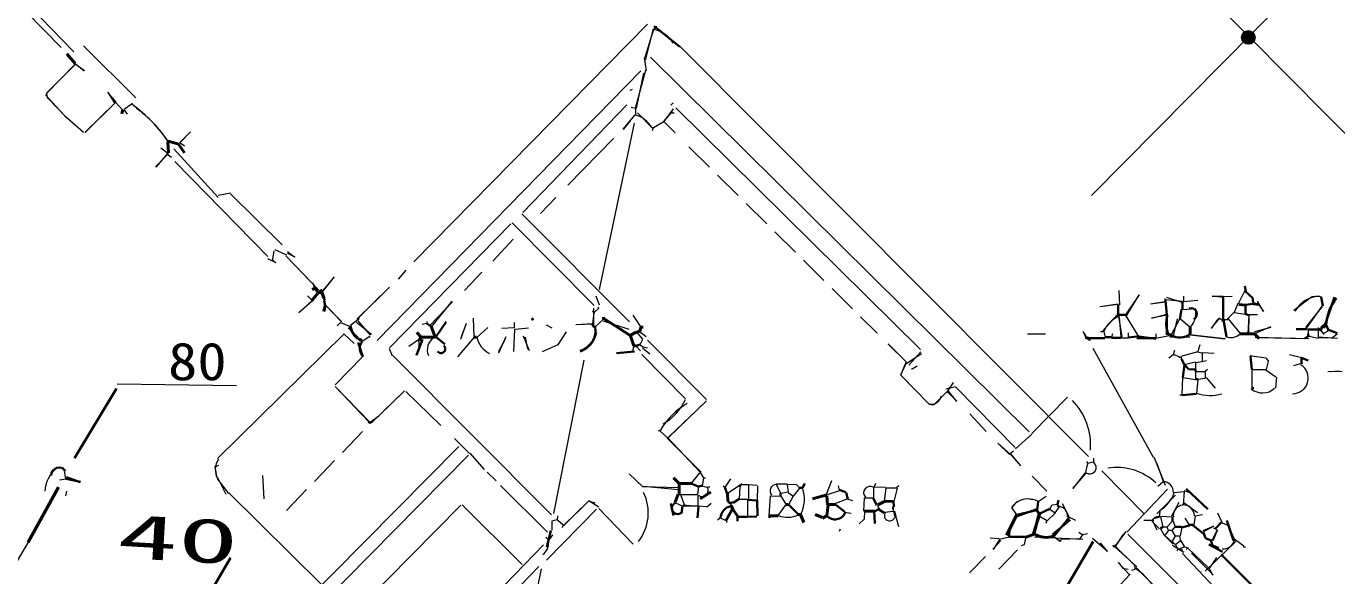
# Model space of a CAD drawing. Header units: millimetres. Extents: x 65038 to 140949, y 40232 to 87783.
# Drawn here: x 94119 to 114217, y 63487 to 71918 of the extents above; entities that cross this region are included whole.
import ezdxf

# ---------------------------------------------------------------- set-up
doc = ezdxf.new("R2010")
doc.units = ezdxf.units.MM
doc.linetypes.add('DASHED', pattern=[617.859838, 445.211271, -172.648568])
for name, color, linetype, lineweight in [('A_DASHED', 8, 'DASHED', 18), ('A_MED', 9, 'CONTINUOUS', 20), ('A_THIN', 8, 'CONTINUOUS', 15), ('AXIS', 1, 'CONTINUOUS', 15), ('CHECK', 2, 'CONTINUOUS', 35), ('DIM', 3, 'CONTINUOUS', 15), ('P_LEADER', 140, 'CONTINUOUS', 20), ('P_NOMARK', 6, 'CONTINUOUS', 35), ('P_R', 5, 'CONTINUOUS', 40), ('P_R_MARK', 5, 'CONTINUOUS', 25), ('P_SIZE', 140, 'CONTINUOUS', 13), ('SYM', 4, 'CONTINUOUS', 25), ('TEXT_SHAPE', 7, 'CONTINUOUS', 30)]:
    doc.layers.add(name, color=color, linetype=linetype, lineweight=lineweight)
doc.styles.add('JP', font='msgothic.ttc')

msp = doc.modelspace()

# ---------------------------------------------------------------- hatches: boundary and pattern name
at = {"layer": 'DIM'}
h = msp.add_hatch(color=7, dxfattribs=at)
h.dxf.hatch_style = 1
edge = h.paths.add_edge_path()
edge.add_arc((112861, 71745), 105, 0, 360)

# ---------------------------------------------------------------- linework, layer by layer
at = {"layer": 'A_DASHED', "lineweight": 15}
for p, q in [((104280, 70067), (107167, 67211)), ((99278, 65698), (98099, 64478))]:
    msp.add_line(p, q, dxfattribs=at)
at = {"layer": 'A_MED', "lineweight": 20}
for p, q in [((103649, 71951), (100065, 68305)), ((103733, 71878), (103611, 71394)), ((103755, 71915), (103755, 71864)), ((94997, 71618), (95798, 70820)), ((110408, 65318), (104149, 71608)), ((103584, 71199), (103471, 70658)), ((94430, 70878), (94446, 70810)), ((95491, 70750), (95598, 70637)), ((95020, 70286), (95483, 70742)), ((95615, 70638), (95667, 70570)), ((103461, 70655), (103461, 70553)), ((94742, 70516), (94998, 70290)), ((94742, 70516), (94998, 70290)), ((103440, 70430), (102907, 67880)), ((97064, 69290), (96381, 70036)), ((97064, 69326), (97253, 69361)), ((97253, 69344), (98046, 68565)), ((97919, 68474), (97895, 68342)), ((98114, 68406), (97936, 68487)), ((98101, 68396), (98602, 67874)), ((99942, 68173), (99821, 68038)), ((98840, 68071), (98635, 67819)), ((98670, 67762), (98690, 67713)), ((98679, 67767), (98705, 67718)), ((99692, 67912), (99191, 67423)), ((99692, 67912), (99228, 67458)), ((110877, 67862), (110884, 67638)), ((110877, 67862), (110887, 67642)), ((111189, 67795), (110972, 67486)), ((111184, 67798), (110987, 67477)), ((111579, 67743), (111579, 67709)), ((111607, 67759), (111855, 67680)), ((111868, 67777), (111867, 67692)), ((112308, 67781), (112478, 67763)), ((112308, 67777), (112477, 67777)), ((112613, 67773), (112477, 67767)), ((112800, 67853), (112707, 67661)), ((113557, 67560), (113831, 67768)), ((113833, 67774), (113968, 67771)), ((113968, 67775), (114006, 67628)), ((98713, 67635), (98954, 67384)), ((98715, 67633), (98956, 67390)), ((111593, 67686), (111359, 67654)), ((111582, 67691), (111360, 67652)), ((111598, 67726), (111851, 67702)), ((111850, 67573), (112058, 67588)), ((112699, 67664), (112641, 67524)), ((112996, 67699), (113089, 67541)), ((113023, 67643), (113091, 67542)), ((113994, 67620), (113739, 67297)), ((113990, 67623), (113751, 67291)), ((98941, 67373), (99089, 67310)), ((99205, 67414), (99090, 67324)), ((99227, 67457), (99209, 67406)), ((110869, 67471), (110923, 67152)), ((110879, 67455), (110906, 67148)), ((110972, 67490), (111164, 67171)), ((110974, 67491), (111164, 67171)), ((111605, 67497), (111375, 67434)), ((111612, 67487), (111375, 67437)), ((111804, 67425), (111679, 67181)), ((111769, 67430), (111707, 67170)), ((111822, 67427), (111968, 67302)), ((112476, 67420), (112544, 67420)), ((112486, 67387), (112515, 67148)), ((112646, 67524), (112814, 67501)), ((112870, 67487), (112852, 67198)), ((112866, 67496), (112864, 67202)), ((112866, 67493), (113001, 67497)), ((98995, 67197), (97055, 65286)), ((99057, 67289), (99261, 67082)), ((99380, 67151), (99264, 67078)), ((99377, 67164), (99394, 67147)), ((110324, 67233), (110399, 67111)), ((110326, 67234), (110365, 67149)), ((110662, 67136), (110425, 67128)), ((110899, 67136), (111018, 67136)), ((111018, 67216), (111018, 67148)), ((111647, 67167), (111441, 67129)), ((111965, 67185), (112505, 67124)), ((111966, 67190), (112506, 67128)), ((113205, 67297), (112957, 67228)), ((113202, 67304), (112963, 67206)), ((112965, 67146), (113791, 67128)), ((113034, 67143), (113728, 67128)), ((113779, 67266), (113779, 67198)), ((113812, 67160), (113932, 67131)), ((113932, 67294), (113931, 67134)), ((114134, 67135), (113931, 67132)), ((114226, 67125), (113932, 67146)), ((114221, 67196), (114138, 67126)), ((103646, 67103), (104553, 66189)), ((107336, 67041), (107620, 66766)), ((110474, 66980), (111402, 65308)), ((99272, 66843), (98855, 66415)), ((99272, 66843), (98855, 66415)), ((102671, 66794), (102204, 64442)), ((103562, 66880), (104228, 66203)), ((107841, 66924), (107652, 66719)), ((99412, 65835), (99922, 66324)), ((108222, 66356), (108369, 66393)), ((108373, 66383), (109287, 65455)), ((99397, 65849), (99528, 65941)), ((108589, 65972), (108839, 65699)), ((109540, 65661), (109288, 65435)), ((109210, 65361), (109369, 65176)), ((111411, 65312), (111583, 64875)), ((111459, 65210), (111553, 64936)), ((97053, 64971), (97219, 64751)), ((109544, 65013), (109773, 64785)), ((110615, 65097), (111266, 64430)), ((97227, 64760), (98647, 63356)), ((110999, 64157), (111622, 64818)), ((111744, 64722), (111460, 64439)), ((111872, 64775), (111719, 64761)), ((111875, 64781), (111862, 64577)), ((111876, 64794), (111991, 64752)), ((111987, 64745), (112241, 64507)), ((109229, 64537), (109306, 64421)), ((109310, 64621), (109236, 64547)), ((109849, 64570), (109815, 64513)), ((109939, 64580), (109854, 64570)), ((110007, 64595), (110110, 64399)), ((111794, 64609), (111681, 64400)), ((111875, 64608), (112080, 64457)), ((109651, 64408), (109768, 64338)), ((110094, 64397), (110210, 64340)), ((111259, 64339), (111410, 64339)), ((111382, 64327), (111500, 64207)), ((111386, 64343), (111456, 64193)), ((111505, 64476), (111494, 64391)), ((111515, 64402), (111700, 64389)), ((111516, 64391), (111548, 64237)), ((111706, 64325), (111740, 64240)), ((112043, 64407), (112027, 64270)), ((112158, 64420), (112039, 64403)), ((112388, 64455), (112452, 64308)), ((110317, 64113), (110266, 64045)), ((110944, 64130), (110831, 63950)), ((111507, 64217), (111570, 64112)), ((111547, 64237), (111615, 64237)), ((111613, 64236), (111633, 64187)), ((111631, 64186), (111699, 64186)), ((111690, 64180), (111741, 64096)), ((111732, 64238), (111695, 64189)), ((111842, 64236), (111814, 64098)), ((112332, 64248), (112163, 64178)), ((112317, 64238), (112168, 64162)), ((112377, 64177), (112302, 64027)), ((112388, 64191), (112317, 64022)), ((112446, 64307), (112560, 64259)), ((112552, 64251), (112653, 64036)), ((109063, 64028), (108941, 63894)), ((109192, 64082), (109040, 64046)), ((109581, 64085), (110322, 64048)), ((109885, 64083), (109953, 64032)), ((110259, 64052), (109987, 64045)), ((110471, 64064), (110700, 63865)), ((110825, 63938), (111110, 63653)), ((111574, 64107), (111706, 63974)), ((111700, 63956), (111870, 63847)), ((111750, 64101), (111800, 64101)), ((111803, 64101), (111820, 64016)), ((111827, 64022), (111877, 63936)), ((111868, 63934), (111936, 63918)), ((112669, 64014), (112200, 63559)), ((111850, 63831), (112774, 62851)), ((111933, 63912), (112244, 63612)), ((112322, 63503), (111987, 63834)), ((112374, 63766), (112269, 63615)), ((101476, 61006), (102022, 63592)), ((111122, 63586), (111071, 63570))]:
    msp.add_line(p, q, dxfattribs=at)
for centre, radius, start, end in [((103657, 71418), 455, 32.1103, 77.6089), ((113991, 67290), 490, 94.7211, 148.3315), ((111734, 67519), 323, 316.8271, 9.3733), ((111014, 67090), 398, 112.0481, 158.7871), ((107988, 66291), 174, 261.7553, 345.8735), ((97308, 65115), 290, 146.4032, 209.4924), ((111236, 64930), 515, 300.8845, 341.0454), ((109467, 64404), 262, 72.1592, 154.5551), ((109487, 64346), 320, 62.501, 122.6601), ((109958, 64416), 130, 349.1441, 90.987), ((111873, 64410), 163, 96.7449, 186.518), ((111861, 64400), 174, 2.2902, 92.5864)]:
    msp.add_arc(centre, radius, start, end, dxfattribs=at)
at = {"layer": 'A_THIN', "lineweight": 15}
for p, q in [((94176, 72219), (94852, 71526)), ((94124, 72133), (94653, 71589)), ((103741, 71868), (103604, 71437)), ((103755, 71915), (103789, 71915)), ((103595, 71437), (103627, 71234)), ((103691, 71441), (109500, 65697)), ((94870, 71331), (94427, 70885)), ((94866, 71332), (94428, 70884)), ((94863, 71344), (95011, 71236)), ((94870, 71346), (95010, 71234)), ((103544, 71234), (99501, 67097)), ((103617, 71237), (103459, 70656)), ((103410, 70947), (103377, 70929)), ((94416, 70863), (94738, 70511)), ((94453, 70813), (94741, 70514)), ((95368, 70900), (95494, 70752)), ((95370, 70904), (95475, 70737)), ((95021, 70286), (95481, 70744)), ((95751, 70730), (95619, 70639)), ((101737, 69058), (103332, 70713)), ((103453, 70560), (103269, 70336)), ((103394, 70676), (103462, 70659)), ((103495, 70587), (103725, 70355)), ((104011, 70595), (103892, 70458)), ((104038, 70650), (103895, 70455)), ((104038, 70740), (104004, 70706)), ((104020, 70621), (104020, 70587)), ((104020, 70587), (104054, 70587)), ((104081, 70666), (107835, 66959)), ((103379, 70468), (103272, 70333)), ((103734, 70365), (103718, 70314)), ((103899, 70453), (103737, 70356)), ((103901, 70451), (104069, 70281)), ((103901, 70451), (104069, 70281)), ((96637, 70296), (96475, 70127)), ((96638, 70295), (96476, 70134)), ((102424, 69480), (103132, 70201)), ((96285, 69950), (96102, 69759)), ((96285, 69966), (96105, 69756)), ((96186, 70054), (96289, 69971)), ((96293, 69976), (96293, 69942)), ((96295, 69946), (96345, 69910)), ((96480, 70130), (96548, 70080)), ((96396, 69843), (97822, 68383)), ((102241, 69289), (102006, 69047)), ((103371, 67385), (101722, 69038)), ((99691, 66985), (101549, 68888)), ((101573, 68899), (102828, 67633)), ((101587, 68650), (101275, 68314)), ((97819, 68352), (97946, 68292)), ((97891, 68338), (97943, 68289)), ((98102, 68397), (98501, 67983)), ((98133, 68461), (98132, 68427)), ((98136, 68433), (98237, 68382)), ((98143, 68445), (98235, 68378)), ((101104, 68146), (100839, 67865)), ((98507, 67986), (98541, 67901)), ((98840, 68071), (98649, 67836)), ((98434, 67780), (98502, 67712)), ((98507, 67706), (98301, 67522)), ((98503, 67710), (98302, 67520)), ((110865, 67654), (110581, 67611)), ((110867, 67647), (110581, 67613)), ((112087, 67712), (111859, 67688)), ((112087, 67712), (111867, 67689)), ((98939, 67373), (98889, 67321)), ((99186, 67379), (99413, 67196)), ((99204, 67399), (99394, 67180)), ((112418, 67446), (112290, 67283)), ((112390, 67420), (112292, 67281)), ((112442, 67425), (112391, 67425)), ((112442, 67420), (112476, 67420)), ((112554, 67428), (112734, 67202)), ((98991, 67201), (99146, 67052)), ((109476, 67197), (109748, 67200)), ((110595, 67233), (110645, 67233)), ((110644, 67232), (110664, 67148)), ((110777, 67200), (110760, 67149)), ((111441, 67199), (111441, 67130)), ((113779, 67164), (113813, 67164)), ((113932, 67266), (113931, 67130)), ((114019, 67210), (114086, 67245)), ((99685, 66976), (99729, 66859)), ((107338, 67043), (107617, 66763)), ((99740, 66866), (102173, 64420)), ((107621, 66752), (107527, 66572)), ((107607, 66759), (107529, 66558)), ((107849, 66893), (107622, 66741)), ((107529, 66568), (107962, 66125)), ((107543, 66553), (107962, 66125)), ((107781, 66705), (107697, 66653)), ((98857, 66390), (99382, 65848)), ((98858, 66391), (99379, 65844)), ((99526, 65943), (99922, 66325)), ((108334, 66453), (108234, 66299)), ((99941, 66316), (100479, 65792)), ((99941, 66316), (100479, 65792)), ((108036, 66112), (108231, 66302)), ((108245, 66307), (108391, 66165)), ((108259, 66320), (108386, 66160)), ((109541, 65668), (110086, 66228)), ((107963, 66122), (108031, 66110)), ((100685, 65592), (100916, 65365)), ((109017, 65521), (109206, 65352)), ((109020, 65523), (109196, 65347)), ((97827, 62516), (100756, 65471)), ((97908, 62304), (100904, 65339)), ((100922, 65368), (101142, 65116)), ((109210, 65357), (109369, 65176)), ((109262, 65399), (109213, 65363)), ((97011, 65158), (97040, 64989)), ((97014, 65174), (97031, 65157)), ((97066, 65179), (97033, 65161)), ((110396, 65208), (110359, 65056)), ((110380, 65240), (110398, 65207)), ((110483, 65228), (110399, 65210)), ((110484, 65293), (110484, 65224)), ((97053, 64994), (97179, 64740)), ((97741, 65025), (97761, 64665)), ((101187, 65077), (101326, 64944)), ((110365, 65054), (110166, 64828)), ((110355, 65062), (110169, 64826)), ((111555, 64929), (111472, 64858)), ((101390, 64874), (102115, 64157)), ((98037, 61787), (100785, 64569)), ((100807, 64578), (101723, 63660)), ((102738, 64627), (102360, 64261)), ((102737, 64628), (102363, 64258)), ((102843, 64600), (102743, 64634)), ((102901, 64539), (102749, 64639)), ((102898, 64521), (103426, 63974)), ((109760, 64704), (109640, 64621)), ((109958, 64543), (109894, 64454)), ((102867, 64507), (102099, 63726)), ((102264, 64344), (102179, 64327)), ((102180, 64324), (102179, 64188)), ((102265, 64409), (102264, 64341)), ((102268, 64345), (102350, 64275)), ((109772, 64339), (109756, 64287)), ((109899, 64447), (109778, 64330)), ((109819, 64508), (109887, 64458)), ((111344, 64339), (111395, 64339)), ((111425, 64378), (111391, 64344)), ((111696, 64326), (111615, 64237)), ((111886, 64373), (111951, 64269)), ((102188, 64113), (102140, 64043)), ((102352, 64272), (102336, 64221)), ((110262, 64156), (110311, 64120)), ((110396, 64130), (110310, 64115)), ((110981, 64165), (110824, 63952)), ((112413, 62731), (111013, 64126)), ((111639, 64181), (111587, 64113)), ((112326, 64220), (112360, 64220)), ((112360, 64220), (112360, 64186)), ((94151, 64005), (92926, 61947)), ((99566, 61402), (102050, 63960)), ((102090, 64082), (102123, 64048)), ((108904, 64071), (109040, 64059)), ((109047, 64045), (108947, 63891)), ((109424, 63962), (109378, 63945)), ((109449, 64084), (109423, 63965)), ((109954, 64033), (109988, 64033)), ((109954, 64022), (109988, 64022)), ((110588, 63991), (110695, 63860)), ((110816, 63932), (111150, 63622)), ((111573, 64110), (111689, 64006)), ((111694, 64012), (111745, 63961)), ((111746, 64103), (111695, 64018)), ((111744, 63962), (111779, 63895)), ((111815, 64019), (111748, 63967)), ((111870, 63924), (111785, 63890)), ((112657, 64046), (112794, 63946)), ((112782, 63930), (112816, 63930)), ((108831, 63782), (108587, 63532)), ((109323, 63883), (109037, 63591)), ((111781, 63898), (111763, 63864)), ((99706, 61283), (101979, 63631)), ((111047, 63511), (110394, 62818)), ((110864, 63690), (111046, 63499)), ((110868, 63693), (110933, 63607)), ((110933, 63602), (111018, 63587)), ((111117, 63659), (111122, 63591)), ((111129, 63602), (111257, 63506)), ((111143, 63612), (111688, 63045)), ((112251, 63622), (112312, 63499)), ((111251, 63501), (111687, 63045))]:
    msp.add_line(p, q, dxfattribs=at)
for centre, radius, start, end in [((94309, 68756), 2429, 35.016, 53.726), ((94755, 69149), 1837, 32.9359, 55.0156), ((103368, 70174), 390, 27.8911, 76.2933), ((109462, 65490), 981, 355.4565, 44.292), ((110430, 65149), 98.1, 235.1712, 54.6979), ((110844, 64280), 870, 46.5835, 99.2858), ((111555, 64774), 156, 356.6755, 91.6326), ((102954, 64451), 706, 321.5433, 26.4867), ((101904, 63994), 227, 307.4171, 14.6667)]:
    msp.add_arc(centre, radius, start, end, dxfattribs=at)
at = {"layer": 'AXIS', "lineweight": 15}
msp.add_line((114188, 73093), (110455, 69323), dxfattribs=at)
at = {"layer": 'CHECK', "lineweight": 40}
for p, q in [((94744, 71494), (94869, 71346)), ((95603, 70639), (95585, 70572)), ((96292, 70146), (96303, 69977)), ((96295, 70152), (96462, 70109)), ((96455, 70107), (96549, 69977)), ((98602, 67833), (98501, 67712)), ((98539, 67892), (98503, 67880)), ((98541, 67903), (98575, 67869)), ((98570, 67865), (98604, 67831)), ((98604, 67831), (98655, 67831)), ((98633, 67878), (98690, 67740)), ((98656, 67831), (98674, 67764)), ((98706, 67626), (98683, 67543)), ((112713, 67651), (112815, 67637)), ((112935, 67661), (113020, 67646)), ((110867, 67488), (110867, 67454)), ((112476, 67420), (112476, 67386)), ((114049, 67337), (114016, 67319)), ((110362, 67143), (110424, 67127)), ((99394, 65855), (99376, 65822)), ((96753, 62913), (97250, 63763))]:
    msp.add_line(p, q, dxfattribs=at)
at = {"layer": 'CHECK', "lineweight": 30}
for p, q in [((112477, 67760), (112476, 67420)), ((112477, 67756), (112476, 67409)), ((112805, 67931), (112820, 67846)), ((112932, 67743), (112935, 67658)), ((113980, 67762), (114003, 67626)), ((114184, 67760), (114021, 67284)), ((98687, 67712), (98706, 67627)), ((110867, 67641), (110867, 67488)), ((111592, 67709), (111610, 67488)), ((111838, 67575), (111808, 67421)), ((111850, 67692), (111850, 67573)), ((112934, 67661), (112815, 67641)), ((112816, 67641), (112815, 67505)), ((110867, 67488), (110968, 67488)), ((111612, 67488), (111611, 67181)), ((112816, 67506), (112865, 67486)), ((110662, 67131), (110425, 67131)), ((110425, 67131), (110425, 67097)), ((110662, 67148), (110764, 67148)), ((110764, 67135), (110899, 67139)), ((111154, 67156), (111018, 67144)), ((111153, 67161), (111440, 67121)), ((111153, 67131), (111441, 67130)), ((99208, 67065), (99280, 66847))]:
    msp.add_line(p, q, dxfattribs=at)
at = {"layer": 'CHECK'}
for p, q in [((111840, 63888), (111834, 63879)), ((111849, 63842), (111849, 63842)), ((111853, 63835), (111853, 63835)), ((111889, 63856), (111889, 63856)), ((111911, 63910), (111922, 63903)), ((112134, 63540), (112135, 63538))]:
    msp.add_line(p, q, dxfattribs=at)
at = {"layer": 'CHECK', "lineweight": 30}
for centre, radius, start, end in [((114757, 67299), 704, 140.3811, 177.1792), ((112014, 67354), 412, 161.5929, 205.0243), ((99401, 66977), 165, 142.908, 225.6943)]:
    msp.add_arc(centre, radius, start, end, dxfattribs=at)
at = {"layer": 'CHECK', "lineweight": 40}
msp.add_arc((99374, 67365), 289, 189.0782, 248.2399, dxfattribs=at)
at = {"layer": 'DIM', "lineweight": 15}
for p, q in [((106435, 78272), (116204, 68386)), ((113962, 67262), (114012, 67211))]:
    msp.add_line(p, q, dxfattribs=at)
at = {"layer": 'DIM', "lineweight": 30}
msp.add_line((112819, 67848), (112932, 67746), dxfattribs=at)
at = {"layer": 'DIM', "lineweight": 20}
for p, q in [((110851, 67488), (110628, 67245)), ((112640, 67527), (112538, 67425))]:
    msp.add_line(p, q, dxfattribs=at)
at = {"layer": 'DIM', "lineweight": 40}
for p, q in [((112961, 67193), (113029, 67125)), ((114013, 67321), (113979, 67287))]:
    msp.add_line(p, q, dxfattribs=at)
at = {"layer": 'DIM'}
msp.add_line((113956, 67259), (114025, 67189), dxfattribs=at)
msp.add_circle((112861, 71745), 105, dxfattribs=at)
at = {"layer": 'DIM', "lineweight": 30}
msp.add_arc((111980, 67503), 91.3, 298.6792, 108.4042, dxfattribs=at)
at = {"layer": 'DIM', "lineweight": 20}
msp.add_arc((112592, 67340), 200, 246.5964, 313.9221, dxfattribs=at)
at = {"layer": 'P_LEADER', "lineweight": 20}
msp.add_line((95515, 66433), (97344, 66406), dxfattribs=at)
at = {"layer": 'P_NOMARK', "lineweight": 30}
for p, q in [((112255, 63966), (112464, 63853)), ((112305, 63959), (112409, 63913)), ((112444, 63815), (114143, 62123))]:
    msp.add_line(p, q, dxfattribs=at)
at = {"layer": 'P_R', "lineweight": 40}
for p, q in [((95503, 66358), (94861, 65289)), ((110482, 64011), (109723, 62716))]:
    msp.add_line(p, q, dxfattribs=at)
at = {"layer": 'P_R_MARK', "lineweight": 20}
for p, q in [((94696, 65140), (94578, 65144)), ((94726, 64972), (94701, 65127))]:
    msp.add_line(p, q, dxfattribs=at)
at = {"layer": 'P_R_MARK', "lineweight": 15}
for p, q in [((94730, 64969), (94628, 64952)), ((94737, 64784), (94724, 64715))]:
    msp.add_line(p, q, dxfattribs=at)
at = {"layer": 'P_R_MARK', "lineweight": 30}
for p, q in [((94730, 64975), (94951, 64928)), ((94739, 65000), (94949, 64922))]:
    msp.add_line(p, q, dxfattribs=at)
at = {"layer": 'P_R_MARK', "lineweight": 20}
msp.add_arc((94878, 64761), 475, 129.0255, 176.9906, dxfattribs=at)
at = {"layer": 'P_R_MARK', "lineweight": 30}
msp.add_arc((94623, 65028), 120, 35.5443, 181.7475, dxfattribs=at)
at = {"layer": 'SYM', "lineweight": 20}
msp.add_arc((112475, 64079), 179, 265.3248, 345.0311, dxfattribs=at)
at = {"layer": 'TEXT_SHAPE', "lineweight": 30}
for p, q in [((103749, 71916), (104143, 71603)), ((100263, 67356), (100345, 67301)), ((100557, 67384), (100407, 67160)), ((112481, 67412), (112524, 67154)), ((114054, 67336), (114089, 67251)), ((100401, 67155), (100539, 67040)), ((113593, 67270), (113763, 67270)), ((113729, 67128), (113780, 67162)), ((113771, 67266), (113991, 67266)), ((113779, 67266), (113932, 67266)), ((113779, 67198), (113779, 67164)), ((114088, 67260), (114224, 67211)), ((100195, 67110), (100103, 66873)), ((103529, 67034), (103478, 67017)), ((103445, 66926), (103173, 66903)), ((111838, 66811), (111881, 66722)), ((112892, 66857), (112913, 66654)), ((113676, 66824), (113675, 66739)), ((113678, 66830), (113778, 66792)), ((111881, 66722), (111858, 66535)), ((111893, 66719), (111944, 66657)), ((111947, 66656), (112049, 66653)), ((112049, 66654), (112049, 66620)), ((112048, 66501), (112082, 66501)), ((112912, 66364), (112945, 66364)), ((112064, 66279), (111844, 66258)), ((104331, 64897), (104435, 64851)), ((104485, 64872), (104434, 64856)), ((104619, 64772), (104455, 64666)), ((104835, 64849), (104866, 64746)), ((105077, 64886), (105059, 64853)), ((105076, 64899), (105093, 64882)), ((105688, 64749), (105688, 64715)), ((105976, 64834), (106027, 64834)), ((106060, 64903), (106025, 64835)), ((106588, 64806), (106689, 64771)), ((106691, 64767), (106721, 64664)), ((111907, 64820), (112241, 64507)), ((104004, 64595), (104046, 64414)), ((104183, 64562), (104170, 64442)), ((104430, 64545), (104412, 64375)), ((105047, 64660), (104963, 64606)), ((105196, 64654), (105315, 64644)), ((105327, 64647), (105332, 64409)), ((105810, 64583), (105960, 64428)), ((106533, 64577), (106675, 64467)), ((107105, 64677), (107161, 64579)), ((107417, 64630), (107423, 64545)), ((109638, 64629), (109622, 64492)), ((109952, 64647), (109936, 64579)), ((109936, 64576), (109954, 64543)), ((105026, 64392), (105178, 64392)), ((105026, 64392), (105026, 64324)), ((105326, 64399), (105178, 64389)), ((105517, 64409), (105517, 64375)), ((107125, 64476), (107132, 64289)), ((107194, 64511), (107127, 64475)), ((107429, 64480), (107455, 64376)), ((109617, 64492), (109312, 64423)), ((109618, 64509), (109314, 64404)), ((109819, 64513), (109652, 64439)), ((110131, 64347), (109857, 64119)), ((110106, 64378), (109877, 64092)), ((111496, 64394), (111428, 64377)), ((111700, 64390), (111700, 64322)), ((112531, 64334), (112634, 64027)), ((102164, 64184), (102101, 63924)), ((111548, 64235), (111514, 64217)), ((111733, 64237), (111835, 64237)), ((111956, 64259), (111837, 64230)), ((111954, 64271), (112021, 64271)), ((112013, 64260), (112163, 64139)), ((112172, 64151), (112204, 64066)), ((112445, 64305), (112360, 64220)), ((109192, 64084), (109446, 64084)), ((110833, 63951), (110782, 63935)), ((112205, 64063), (112289, 64028)), ((112288, 64032), (112304, 63964))]:
    msp.add_line(p, q, dxfattribs=at)
at = {"layer": 'TEXT_SHAPE', "lineweight": 15}
for p, q in [((102856, 67779), (102904, 67642)), ((100648, 67699), (100336, 67312)), ((102801, 67556), (102819, 67523)), ((102893, 67587), (102825, 67519)), ((102886, 67606), (102903, 67589)), ((102825, 67523), (102803, 67354)), ((103423, 67484), (103547, 67302)), ((103528, 67230), (103627, 67159)), ((103572, 66986), (103682, 66894)), ((103581, 66999), (103649, 66983)), ((112115, 67029), (112084, 66926)), ((111796, 66841), (111829, 66841)), ((111829, 66841), (111829, 66807)), ((112235, 66654), (112201, 66620)), ((112201, 66620), (112201, 66518)), ((112212, 66528), (112353, 66365)), ((104528, 66143), (103970, 65611)), ((103837, 65710), (103951, 65603)), ((103949, 65598), (104468, 65075)), ((103952, 65606), (104465, 65068)), ((103364, 65050), (103567, 64864)), ((103571, 64857), (104130, 64839)), ((103588, 64861), (104122, 64813)), ((104146, 64732), (104418, 64732)), ((105621, 64898), (105790, 64898)), ((105806, 64765), (105874, 64714)), ((107141, 64903), (107125, 64852)), ((107129, 64854), (107298, 64844)), ((107298, 64834), (107467, 64834)), ((107501, 64868), (107467, 64834)), ((104952, 64623), (104921, 64602)), ((104925, 64596), (104925, 64562)), ((104960, 64611), (104927, 64593)), ((107158, 64581), (107141, 64564)), ((107178, 64578), (107178, 64544)), ((107404, 64544), (107404, 64510)), ((107415, 64544), (107415, 64510)), ((107415, 64510), (107415, 64476)), ((106603, 64203), (106585, 64169))]:
    msp.add_line(p, q, dxfattribs=at)
at = {"layer": 'TEXT_SHAPE', "lineweight": 20}
for p, q in [((100656, 67692), (100316, 67332)), ((102821, 67592), (102820, 67328)), ((100261, 67358), (100193, 67341)), ((100262, 67388), (100262, 67354)), ((100867, 67356), (100779, 67112)), ((100868, 67355), (100787, 67150)), ((100975, 67439), (100986, 67150)), ((101600, 67371), (101600, 67286)), ((102092, 67338), (102178, 67289)), ((102549, 67342), (102803, 67355)), ((102549, 67343), (102817, 67351)), ((102971, 67423), (102838, 67301)), ((102965, 67398), (103362, 67271)), ((100989, 67150), (100732, 66848)), ((101198, 67298), (101028, 67144)), ((101472, 67154), (101361, 66904)), ((101600, 67289), (101413, 67279)), ((101606, 67269), (101593, 66928)), ((101820, 67288), (101617, 67265)), ((101741, 67169), (101830, 66943)), ((101770, 67147), (101805, 66963)), ((102402, 67230), (102265, 67026)), ((103482, 67219), (103568, 67119)), ((111966, 67147), (111659, 67147)), ((100137, 67107), (99985, 67004)), ((101463, 67116), (101363, 66928)), ((102261, 67027), (102034, 66921)), ((103432, 67013), (103418, 66916)), ((103474, 67008), (103542, 66940)), ((103529, 67029), (103581, 66997)), ((103568, 67113), (103530, 67030)), ((111727, 66943), (111709, 66876)), ((103411, 66915), (103173, 66905)), ((111709, 66878), (111642, 66826)), ((111713, 66882), (111800, 66853)), ((112085, 66922), (111826, 66853)), ((112048, 66764), (111895, 66730)), ((112049, 66756), (112049, 66654)), ((112152, 66769), (112050, 66752)), ((112083, 66922), (112151, 66906)), ((112152, 66909), (112151, 66773)), ((112152, 66911), (112338, 66903)), ((112220, 66786), (112152, 66770)), ((112894, 66872), (112911, 66855)), ((112914, 66860), (113135, 66830)), ((113167, 66773), (113134, 66653)), ((113136, 66825), (113170, 66774)), ((113491, 66882), (113679, 66837)), ((113674, 66744), (113555, 66710)), ((111849, 66535), (111842, 66262)), ((111861, 66531), (112047, 66496)), ((112049, 66620), (112048, 66501)), ((112049, 66620), (112201, 66620)), ((112913, 66654), (112912, 66364)), ((112913, 66654), (113133, 66654)), ((113127, 66644), (113282, 66539)), ((113295, 66533), (113278, 66363)), ((114081, 66623), (114302, 66624)), ((114252, 66628), (114116, 66616)), ((112087, 66500), (112067, 66279)), ((112201, 66513), (112083, 66497)), ((104551, 66170), (103969, 65608)), ((111810, 66262), (111844, 66262)), ((103845, 65722), (103811, 65704)), ((103364, 65051), (103577, 64853)), ((104442, 65064), (104321, 64913)), ((104459, 65060), (104505, 64989)), ((104507, 64987), (104486, 64868)), ((104503, 64988), (104537, 64988)), ((104922, 64974), (104838, 64854)), ((106469, 64942), (106388, 64736)), ((104138, 64732), (104418, 64732)), ((104153, 64735), (104208, 64583)), ((104427, 64852), (104414, 64733)), ((104485, 64863), (104570, 64848)), ((104571, 64851), (104604, 64851)), ((104807, 64867), (104840, 64849)), ((105053, 64865), (104874, 64751)), ((105065, 64851), (105052, 64664)), ((105096, 64885), (105197, 64885)), ((105197, 64885), (105196, 64664)), ((105198, 64888), (105328, 64877)), ((105334, 64868), (105327, 64647)), ((105536, 64716), (105688, 64708)), ((105621, 64885), (105690, 64750)), ((105806, 64768), (105688, 64747)), ((105787, 64885), (105802, 64765)), ((105791, 64895), (105926, 64885)), ((105980, 64831), (105883, 64708)), ((105930, 64889), (105980, 64838)), ((106589, 64792), (106400, 64731)), ((106570, 64868), (106588, 64800)), ((107111, 64851), (107111, 64681)), ((107300, 64833), (107276, 64630)), ((107477, 64831), (107424, 64627)), ((104076, 64607), (104179, 64562)), ((104188, 64562), (104425, 64562)), ((104196, 64577), (104416, 64557)), ((104417, 64715), (104417, 64562)), ((104552, 64545), (104434, 64553)), ((104622, 64594), (104555, 64542)), ((105044, 64664), (105180, 64664)), ((105180, 64664), (105178, 64392)), ((105530, 64715), (105506, 64409)), ((105770, 64581), (105647, 64413)), ((105685, 64713), (105773, 64579)), ((105882, 64711), (105807, 64578)), ((106719, 64669), (106528, 64596)), ((106721, 64663), (106788, 64644)), ((106970, 64681), (106961, 64477)), ((106975, 64681), (107111, 64681)), ((107180, 64545), (107197, 64512)), ((104769, 64379), (104719, 64342)), ((104770, 64371), (104854, 64336)), ((104856, 64341), (104856, 64307)), ((106670, 64463), (106771, 64446)), ((106971, 64354), (106892, 64285)), ((106975, 64476), (106971, 64357)), ((107415, 64471), (107280, 64456)), ((107459, 64377), (107497, 64243))]:
    msp.add_line(p, q, dxfattribs=at)
at = {"layer": 'TEXT_SHAPE', "lineweight": 40}
for p, q in [((101873, 67440), (101891, 67406)), ((102797, 67350), (102830, 67299)), ((102973, 67456), (102973, 67422)), ((102979, 67432), (103382, 67172)), ((100109, 67218), (100176, 67150)), ((100175, 67151), (100143, 67098)), ((100176, 67150), (100363, 67150)), ((100336, 67299), (100383, 67162)), ((100363, 67150), (100397, 67150)), ((100989, 67150), (101023, 67150)), ((103475, 67226), (103374, 67173)), ((103385, 67169), (103439, 67017)), ((103530, 67238), (103479, 67222)), ((103544, 67303), (103527, 67235)), ((103548, 67302), (103582, 67302)), ((111645, 67181), (111679, 67181)), ((111967, 67301), (111967, 67198)), ((112729, 67198), (112847, 67198)), ((112847, 67198), (112966, 67198)), ((113932, 67266), (113966, 67266)), ((103428, 67013), (103479, 67013)), ((104046, 64988), (104130, 64903)), ((94615, 64844), (94150, 64005)), ((104117, 64737), (104070, 64616)), ((104130, 64903), (104334, 64902)), ((104130, 64903), (104130, 64851)), ((104130, 64851), (104130, 64732)), ((104874, 64749), (104877, 64630)), ((106396, 64727), (106178, 64669)), ((104878, 64627), (104923, 64594)), ((104929, 64564), (104963, 64496)), ((105772, 64579), (105806, 64579)), ((106396, 64715), (106407, 64578)), ((106419, 64578), (106396, 64409)), ((106416, 64579), (106534, 64579)), ((107281, 64627), (107181, 64573)), ((107280, 64630), (107415, 64629)), ((104944, 64502), (104854, 64342)), ((104963, 64497), (105033, 64397)), ((105517, 64409), (105653, 64409)), ((105958, 64426), (105992, 64426)), ((105993, 64426), (106042, 64306)), ((106218, 64425), (106332, 64379)), ((106331, 64373), (106398, 64409)), ((106974, 64476), (107127, 64476)), ((107192, 64506), (107275, 64453)), ((109309, 64424), (109151, 64109)), ((109661, 64442), (109564, 64137)), ((109644, 64409), (109579, 64136)), ((109618, 64493), (109650, 64441)), ((109651, 64442), (109650, 64408)), ((109584, 64126), (109447, 64079))]:
    msp.add_line(p, q, dxfattribs=at)
at = {"layer": 'TEXT_SHAPE', "lineweight": 20}
for centre, radius, start, end in [((100508, 66951), 238, 126.1283, 201.3865), ((101372, 67209), 345, 189.5857, 244.9717), ((99918, 67018), 230, 320.7314, 19.792), ((113539, 66520), 241, 269.662, 58.0919), ((113078, 66564), 272, 230.2328, 312.4971), ((112276, 66846), 594, 249.4975, 287.4331), ((105629, 64787), 104, 94.4625, 217.5788), ((105562, 64659), 492, 331.4925, 20.6657), ((107060, 64759), 98.3, 60.8621, 222.6129), ((105796, 64785), 400, 249.1752, 294.23), ((107361, 64410), 80.8, 149.1531, 337.4206)]:
    msp.add_arc(centre, radius, start, end, dxfattribs=at)
at = {"layer": 'TEXT_SHAPE', "lineweight": 30}
for centre, radius, start, end in [((102527, 67248), 324, 285.389, 10.0414), ((102462, 67305), 406, 292.0939, 347.4203), ((111808, 67410), 267, 240.5359, 306.9136), ((100481, 66967), 64.8, 216.2342, 51.8825), ((104109, 64523), 88.4, 109.1063, 303.3472), ((104956, 64367), 189, 99.0783, 177.494), ((106523, 64516), 165, 220.8814, 338.7796), ((109637, 64102), 444, 135.2057, 182.3021)]:
    msp.add_arc(centre, radius, start, end, dxfattribs=at)
at = {"layer": 'TEXT_SHAPE', "lineweight": 15}
for centre, radius, start, end in [((104819, 65154), 1126, 120.1079, 149.83), ((103479, 66537), 826, 299.7015, 335.3008), ((104485, 64797), 92.5, 230.2603, 32.579)]:
    msp.add_arc(centre, radius, start, end, dxfattribs=at)
at = {"layer": 'TEXT_SHAPE', "lineweight": 40}
msp.add_arc((109761, 64392), 317, 234.9854, 292.1028, dxfattribs=at)

# ---------------------------------------------------------------- texts
at = {"layer": 'P_SIZE', "style": 'JP'}
for s, height, rotation, width, p in [('80', 578.7, -0.0129, 1.141658, (96294, 66487)), ('40', 680.9, -3.2382, 2, (95503, 63766))]:
    msp.add_text(s, height=height, rotation=rotation, dxfattribs=dict(at, width=width)).set_placement(p)

doc.saveas('drawing.dxf')
